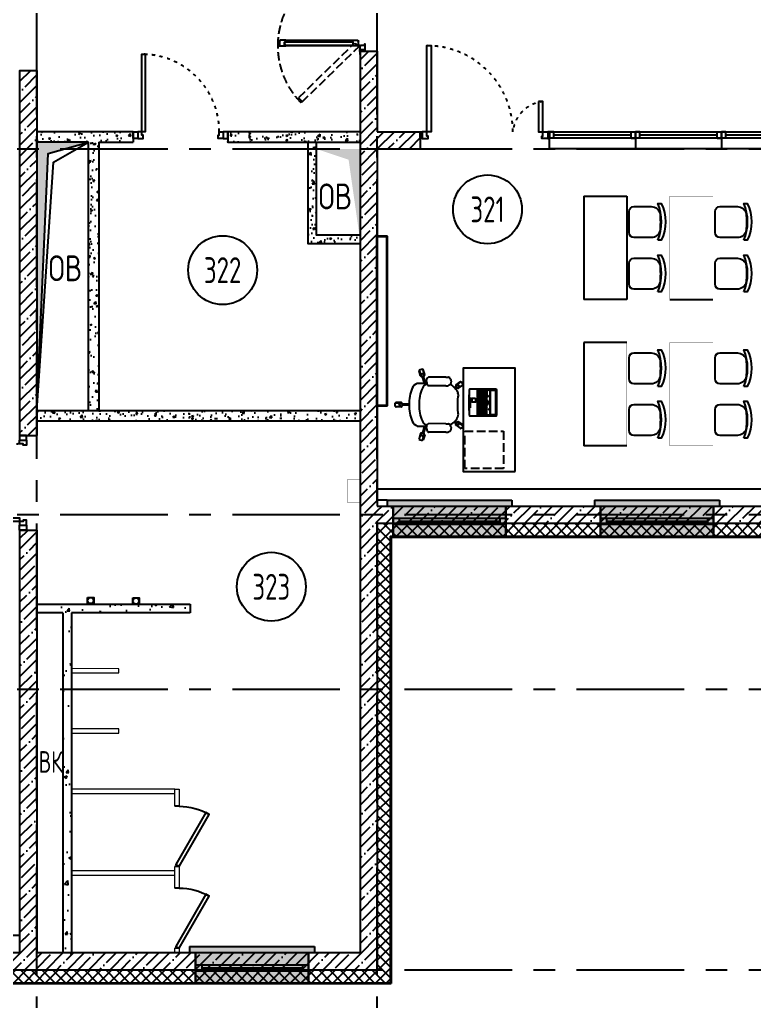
# Model space of a CAD drawing. Header units: millimetres. Extents: x -9318 to 9016603, y 0 to 838141.
# Drawn here: x 80797 to 89333, y 397497 to 408905 of the extents above; entities that cross this region are included whole.
import ezdxf
from ezdxf import colors
from ezdxf.entities.mleader import LeaderData, LeaderLine
from ezdxf.enums import TextEntityAlignment as Align
from ezdxf.math import Vec2, Vec3

# ---------------------------------------------------------------- set-up
doc = ezdxf.new("R2010")
doc.units = ezdxf.units.MM
for name, pattern in [('ACAD_ISO03W100', [30, 12, -18]), ('CENTER', [2, 1.25, -0.25, 0.25, -0.25]), ('ГОСТ 2.303 4', [7, 5, -2, 0])]:
    doc.linetypes.add(name, pattern=pattern)
doc.layers.add('АР_Номер помещения', color=1, linetype='Continuous', lineweight=25)
doc.layers.add('ТХ_мебель передв', color=250, linetype='Continuous', lineweight=13)
doc.layers.add('ТХ_дозаторы', color=7, linetype='Continuous')
doc.layers.add('ТХ_обор_бытовое', color=14, linetype='Continuous')
doc.styles.add('ICOCPEUR', font='isocpeur.ttf')
doc.styles.add('ISOCPEUR', font='isocpeur.ttf', dxfattribs={"width": 0.7})
doc.linetypes.add('Ground1', pattern='A,12,[130,ltypeshp.shx,S=3,R=-150,X=0,Y=-2.598],3,[130,ltypeshp.shx,S=3,R=-150,X=0,Y=-2.598],3,[130,ltypeshp.shx,S=3,R=-150,X=0,Y=-2.598],0', length=18)
doc.linetypes.add('Ground2', pattern='A,12,[130,ltypeshp.shx,S=3,R=-210,X=0,Y=-2.598],3,[130,ltypeshp.shx,S=3,R=-210,X=0,Y=-2.598],3,[130,ltypeshp.shx,S=3,R=-210,X=0,Y=-2.598],0', length=18)
pattern_1 = [(50, (5759.64, 336407.27), (215.17805, -18.82564), [22.5, -247.5]), (355, (5759.64, 336407.27), (-41.6254, 225.65764), [18, -198]), (100.45144, (5777.57, 336405.7), (173.55265, 206.832), [19.12206, -210.34263]), (46.1842, (5759.64, 336467.27), (320.1724, -49.6558), [33.75, -371.25]), (96.63564, (5786.32, 336463.14), (280.3986, 292.2356), [28.6831, -315.5141]), (351.18416, (5759.64, 336467.27), (280.3986, 292.2356), [27, -297]), (21, (5789.64, 336452.27), (179.07212, -120.78567), [22.5, -247.5]), (326, (5789.64, 336452.27), (72.9946, 217.545), [18, -198]), (71.45144, (5804.56, 336442.2), (252.0667, 96.75935), [19.12206, -210.34263]), (37.5, (5759.64, 336407.274), (3.647957, 99.868156), [0, -195.6, 0, -201, 0, -198.75]), (7.5, (5759.64, 336407.27), (78.92086, 118.32351), [0, -114.6, 0, -191.1, 0, -75.75]), (327.5, (5692.74, 336407.274), (160.14673, -6.76646), [0, -75, 0, -234, 0, -310.5]), (317.5, (5662.74, 336407.27), (174.95585, 30.0315), [0, -97.5, 0, -155.4, 0, -220.5])]
pattern_2 = [(45, (-887755.71, 501612.85), (-123.743687, 123.743687), []), (45, (-887631.97, 501612.85), (-123.743687, 123.743687), [218.75, -43.75, 0, -43.75])]

# ---------------------------------------------------------------- blocks, each defined once
blk = doc.blocks.new('*U625')
at = {"color": 8}
for p, q in [((0, 0), (0, -50)), ((700, 0), (700, -50))]:
    blk.add_line(p, q, dxfattribs=at)
blk.add_lwpolyline([(0, 0), (606, 350), (628, 312), (22, -38)], close=True, dxfattribs=at)
blk.add_arc((0, 0), 700, 0, 30, dxfattribs=at)
blk = doc.blocks.new('*U626')
at = {"color": 8}
for p, q in [((0, 0), (0, -50)), ((700, 0), (700, -50))]:
    blk.add_line(p, q, dxfattribs=at)
blk.add_lwpolyline([(0, 0), (606, 350), (628, 312), (22, -38)], close=True, dxfattribs=at)
blk.add_arc((0, 0), 700, 0, 30, dxfattribs=at)
blk = doc.blocks.new('*U612')
at = {"color": 8}
blk.add_lwpolyline([(100, 80), (100, 980), (140, 980), (140, 80)], close=True, dxfattribs=at)
for points in [[(0, 0), (0, 80), (55, 80), (55, 0), (0, 0)], [(55, 80), (55, 0), (115, 0), (115, 40), (100, 40), (100, 80), (55, 80)], [(1045, 80), (1045, 0), (985, 0), (985, 40), (1000, 40), (1000, 80), (1045, 80)], [(1100, 0), (1100, 80), (1045, 80), (1045, 0), (1100, 0)]]:
    blk.add_lwpolyline(points, dxfattribs=at)
at = {"color": 8, "linetype": 'ACAD_ISO03W100', "ltscale": 3}
blk.add_arc((100, 80), 900, 0, 90, dxfattribs=at)
blk = doc.blocks.new('Полуторная_на лестницу')
at = {"color": 8}
for points in [[(75, 80), (75, 1080), (125, 1080), (125, 80)], [(1375, 430), (1375, 80), (1425, 80), (1425, 430)]]:
    blk.add_lwpolyline(points, close=True, dxfattribs=at)
for points in [[(0, 0), (0, 80), (20, 80), (20, 0), (0, 0)], [(20, 80), (20, 0), (90, 0), (90, 30), (75, 30), (75, 80), (20, 80)], [(1480, 80), (1480, 0), (1410, 0), (1410, 30), (1425, 30), (1425, 80), (1480, 80)], [(1500, 0), (1500, 80), (1480, 80), (1480, 0), (1500, 0)]]:
    blk.add_lwpolyline(points, dxfattribs=at)
at = {"color": 8, "linetype": 'ACAD_ISO03W100', "ltscale": 3}
for centre, radius, start, end in [((75, 80), 1000, 0, 90), ((1465, 40), 392, 95.9075, 174.0925)]:
    blk.add_arc(centre, radius, start, end, dxfattribs=at)
blk = doc.blocks.new('*U600')
h = blk.add_hatch(color=8)
h.dxf.hatch_style = 1
h.paths.add_polyline_path([(-1380, -210), (70, -210), (70, -140), (0, -140), (0, 220), (-1310, 220), (-1310, -140), (-1380, -140)])
at = {"color": 8, "lineweight": 30}
for p, q in [((-1310, -140), (-1310, 220)), ((0, -140), (0, 220))]:
    blk.add_line(p, q, dxfattribs=at)
at = {"color": 8}
for p, q in [((0, 220), (-1310, 220)), ((-1310, 70), (0, 70)), ((-1310, 0), (0, 0)), ((-1240, 0), (-1240, 70)), ((-1240, 35), (-70, 35)), ((-70, 0), (-70, 70)), ((-1380, -210), (-1380, -140)), ((-1380, -140), (-1310, -140)), ((-1380, -210), (70, -210)), ((0, -140), (70, -140)), ((70, -210), (70, -140))]:
    blk.add_line(p, q, dxfattribs=at)
blk = doc.blocks.new('*U580')
h = blk.add_hatch(color=8)
h.dxf.hatch_style = 1
h.paths.add_polyline_path([(-1380, -210), (70, -210), (70, -140), (0, -140), (0, 220), (-1310, 220), (-1310, -140), (-1380, -140)])
at = {"color": 8, "lineweight": 30}
for p, q in [((-1310, -140), (-1310, 220)), ((0, -140), (0, 220))]:
    blk.add_line(p, q, dxfattribs=at)
at = {"color": 8}
for p, q in [((0, 220), (-1310, 220)), ((-1310, 70), (0, 70)), ((-1310, 0), (0, 0)), ((-1240, 0), (-1240, 70)), ((-1240, 35), (-70, 35)), ((-70, 0), (-70, 70)), ((-1380, -210), (-1380, -140)), ((-1380, -140), (-1310, -140)), ((-1380, -210), (70, -210)), ((0, -140), (70, -140)), ((70, -210), (70, -140))]:
    blk.add_line(p, q, dxfattribs=at)
blk = doc.blocks.new('*U581')
h = blk.add_hatch(color=8)
h.dxf.hatch_style = 1
h.paths.add_polyline_path([(-1380, -210), (70, -210), (70, -140), (0, -140), (0, 220), (-1310, 220), (-1310, -140), (-1380, -140)])
at = {"color": 8, "lineweight": 30}
for p, q in [((-1310, -140), (-1310, 220)), ((0, -140), (0, 220))]:
    blk.add_line(p, q, dxfattribs=at)
at = {"color": 8}
for p, q in [((0, 220), (-1310, 220)), ((-1310, 70), (0, 70)), ((-1310, 0), (0, 0)), ((-1240, 0), (-1240, 70)), ((-1240, 35), (-70, 35)), ((-70, 0), (-70, 70)), ((-1380, -210), (-1380, -140)), ((-1380, -140), (-1310, -140)), ((-1380, -210), (70, -210)), ((0, -140), (70, -140)), ((70, -210), (70, -140))]:
    blk.add_line(p, q, dxfattribs=at)
blk = doc.blocks.new('_DotSmall')
at = {"color": 8, "linetype": 'ByBlock', "const_width": 0.5}
blk.add_lwpolyline([(-0.0625, 0, 1), (0.0625, 0, 1)], format="xyb", close=True, dxfattribs=at)
blk = doc.blocks.new('*U1073')
at = {"color": 8, "linetype": 'ByBlock'}
for p, q in [((0, 0), (0, -74)), ((50, 0), (0, 0)), ((0, -74), (0, 0)), ((1000, 0), (0, 0)), ((50, -74), (0, -74)), ((0, -74), (1000, -74)), ((50, 0), (50, -74)), ((950, 0), (50, 0)), ((50, -37), (950, -37)), ((50, -74), (950, -74)), ((950, 0), (1000, 0)), ((950, 0), (950, -74)), ((950, -74), (1000, -74)), ((1000, 0), (1000, -74)), ((1000, -74), (1000, 0))]:
    blk.add_line(p, q, dxfattribs=at)
blk = doc.blocks.new('*U1074')
at = {"color": 8, "linetype": 'ByBlock'}
for p, q in [((0, 0), (0, -74)), ((50, 0), (0, 0)), ((0, -74), (0, 0)), ((1000, 0), (0, 0)), ((50, -74), (0, -74)), ((0, -74), (1000, -74)), ((50, 0), (50, -74)), ((950, 0), (50, 0)), ((50, -37), (950, -37)), ((50, -74), (950, -74)), ((950, 0), (1000, 0)), ((950, 0), (950, -74)), ((950, -74), (1000, -74)), ((1000, 0), (1000, -74)), ((1000, -74), (1000, 0))]:
    blk.add_line(p, q, dxfattribs=at)
blk = doc.blocks.new('*U1077')
at = {"color": 8, "linetype": 'ByBlock'}
for p, q in [((0, 0), (0, -74)), ((50, 0), (0, 0)), ((0, -74), (0, 0)), ((1000, 0), (0, 0)), ((50, -74), (0, -74)), ((0, -74), (1000, -74)), ((50, 0), (50, -74)), ((950, 0), (50, 0)), ((50, -37), (950, -37)), ((50, -74), (950, -74)), ((950, 0), (1000, 0)), ((950, 0), (950, -74)), ((950, -74), (1000, -74)), ((1000, 0), (1000, -74)), ((1000, -74), (1000, 0))]:
    blk.add_line(p, q, dxfattribs=at)
blk = doc.blocks.new('*U476')
at = {"layer": 'АР_Номер помещения', "color": 8}
blk.add_circle((-15290, 4555), 400, dxfattribs=at)
at = {"color": 8, "style": 'ISOCPEUR', "width": 0.7, "flags": 1}
blk.add_attdef('КАТЕГОРИЯ', (-499, -2092), '', height=250, dxfattribs=at)
at = {"layer": 'АР_Номер помещения', "color": 8, "style": 'ISOCPEUR', "width": 0.7}
blk.add_attdef('НОМЕР_ПОМЕЩЕНИЯ', text='', height=300, dxfattribs=at).set_placement((-15290, 4555), align=Align.MIDDLE_CENTER)
blk = doc.blocks.new('*U470')
at = {"layer": 'АР_Номер помещения', "color": 8}
blk.add_circle((-15525, 1933), 400, dxfattribs=at)
at = {"color": 8, "style": 'ISOCPEUR', "width": 0.7, "flags": 1}
blk.add_attdef('КАТЕГОРИЯ', (-499, -2092), '', height=250, dxfattribs=at)
at = {"layer": 'АР_Номер помещения', "color": 8, "style": 'ISOCPEUR', "width": 0.7}
blk.add_attdef('НОМЕР_ПОМЕЩЕНИЯ', text='', height=300, dxfattribs=at).set_placement((-15525, 1933), align=Align.MIDDLE_CENTER)
blk = doc.blocks.new('*U471')
at = {"layer": 'АР_Номер помещения', "color": 8}
blk.add_circle((-19321, -1934), 400, dxfattribs=at)
at = {"color": 8, "style": 'ISOCPEUR', "width": 0.7, "flags": 1}
blk.add_attdef('КАТЕГОРИЯ', (-499, -2092), '', height=250, dxfattribs=at)
at = {"layer": 'АР_Номер помещения', "color": 8, "style": 'ISOCPEUR', "width": 0.7}
blk.add_attdef('НОМЕР_ПОМЕЩЕНИЯ', text='', height=300, dxfattribs=at).set_placement((-19321, -1934), align=Align.MIDDLE_CENTER)
blk = doc.blocks.new('*U712')
at = {"color": 8}
for points in [[(-55, -80), (-55, 0), (-115, 0), (-115, -40), (-100, -40), (-100, -80), (-55, -80)], [(0, 0), (0, -80), (-55, -80), (-55, 0), (0, 0)], [(-1100, 0), (-1100, -80), (-1045, -80), (-1045, 0), (-1100, 0)], [(-1045, -80), (-1045, 0), (-985, 0), (-985, -40), (-1000, -40), (-1000, -80), (-1045, -80)]]:
    blk.add_lwpolyline(points, dxfattribs=at)
blk.add_lwpolyline([(-100, -80), (-100, -980), (-140, -980), (-140, -80)], close=True, dxfattribs=at)
at = {"color": 8, "linetype": 'ACAD_ISO03W100', "ltscale": 3}
blk.add_arc((-100, -80), 900, 180, 270, dxfattribs=at)
blk = doc.blocks.new('*U713')
at = {"color": 8}
for p, q in [((-96, -61), (-861, -61)), ((-863, -125), (-94, -125)), ((-94, -1425), (-410, -1425)), ((-412, -1489), (-96, -1489))]:
    blk.add_line(p, q, dxfattribs=at)
at = {"color": 8, "linetype": 'ГОСТ 2.303 4', "ltscale": 20}
for points in [[(-66, -90), (-60, -84), (-53, -91), (-52, -90), (-54, -88), (-17, -50), (-11, -57), (-15, -61), (-10, -67), (-4, -61), (-684, 601), (-689, 596), (-683, 590), (-679, 595), (-672, 588), (-709, 551), (-712, 553), (-713, 552), (-705, 545), (-711, 539)], [(-241, -1899), (-248, -1895), (-253, -1904), (-254, -1903), (-253, -1901), (-298, -1874), (-303, -1882), (-298, -1885), (-301, -1892), (-308, -1888), (-71, -1478), (-65, -1482), (-59, -1473), (-58, -1474), (-60, -1476), (-14, -1503), (-9, -1495), (-15, -1492), (-11, -1485), (-4, -1489)]]:
    blk.add_lwpolyline(points, close=True, dxfattribs=at)
at = {"color": 8}
for points in [[(60, -12), (60, -80), (52, -80), (52, -63), (6, -63), (6, -66), (4, -66), (4, -56), (-4, -56), (-4, 12), (0, 12), (0, 4), (-2, 4), (-2, -17), (56, -17), (56, -12)], [(-953, -69), (-953, -61), (-861, -61), (-861, -68), (-877, -68), (-877, -104), (-863, -104), (-863, -125), (-929, -125), (-929, -117), (-939, -117), (-939, -115), (-936, -115), (-936, -63), (-945, -63), (-945, -69)], [(-80, -104), (-877, -104), (-877, -68), (-80, -68)], [(-4, -69), (-4, -61), (-96, -61), (-96, -68), (-80, -68), (-80, -104), (-94, -104), (-94, -125), (-28, -125), (-28, -117), (-18, -117), (-18, -115), (-21, -115), (-21, -63), (-12, -63), (-12, -69)], [(-502, -1433), (-502, -1425), (-410, -1425), (-410, -1446), (-426, -1446), (-426, -1482), (-412, -1482), (-412, -1489), (-478, -1489), (-478, -1481), (-488, -1481), (-488, -1479), (-485, -1479), (-485, -1427), (-494, -1427), (-494, -1433)], [(-426, -1446), (-80, -1446), (-80, -1482), (-426, -1482)], [(-4, -1481), (-4, -1489), (-96, -1489), (-96, -1482), (-80, -1482), (-80, -1446), (-94, -1446), (-94, -1425), (-28, -1425), (-28, -1433), (-18, -1433), (-18, -1435), (-21, -1435), (-21, -1487), (-12, -1487), (-12, -1481)], [(60, -1538), (60, -1470), (52, -1470), (52, -1487), (6, -1487), (6, -1484), (4, -1484), (4, -1494), (-4, -1494), (-4, -1562), (0, -1562), (0, -1554), (-2, -1554), (-2, -1533), (56, -1533), (56, -1538)]]:
    blk.add_lwpolyline(points, close=True, dxfattribs=at)
at = {"color": 8, "linetype": 'Ground2'}
blk.add_lwpolyline([(0, 39), (0, 0), (60, 0)], dxfattribs=at)
at = {"color": 8, "linetype": 'Ground1'}
blk.add_lwpolyline([(60, -1550), (0, -1550), (0, -1589)], dxfattribs=at)
at = {"color": 8, "linetype": 'ГОСТ 2.303 4', "ltscale": 20}
for centre, radius, start, end in [((-4, -61), 949, 135.7298, 180.1036), ((-4, -61), 949, 180, 270), ((-4, -1489), 502, 90, 172.6747), ((-4, -1489), 501, 172.6747, 232.6607)]:
    blk.add_arc(centre, radius, start, end, dxfattribs=at)
blk = doc.blocks.new('СК33 790х830')
at = {"color": 8}
for p, q in [((-25, 659), (-25, 719)), ((-20, 729), (20, 729)), ((-20, 729), (-20, 649)), ((20, 729), (20, 649)), ((25, 659), (25, 719)), ((-20, 649), (-16, 649)), ((-7, 568), (-7, 642)), ((-2, 649), (2, 649)), ((7, 568), (6, 642)), ((15, 649), (20, 649)), ((-249, 472), (-250, 402)), ((248, 472), (249, 380)), ((-403, 450), (-416, 412)), ((-416, 412), (-339, 388)), ((-350, 386), (-408, 405)), ((-403, 450), (-327, 426)), ((-335, 434), (-392, 452)), ((-338, 392), (-339, 388)), ((-333, 409), (-334, 405)), ((-250, 372), (-329, 399)), ((-327, 426), (-328, 422)), ((-250, 387), (-325, 410)), ((-319, 344), (-320, 340)), ((-316, 349), (-319, 344)), ((-312, 353), (-316, 349)), ((-306, 357), (-312, 353)), ((-298, 360), (-306, 357)), ((-290, 362), (-298, 360)), ((-290, 362), (-289, 362)), ((-280, 363), (-289, 362)), ((-280, 363), (-279, 363)), ((-270, 364), (-279, 363)), ((-270, 364), (-261, 363)), ((-261, 363), (-261, 363)), ((-261, 363), (-252, 362)), ((-252, 362), (-251, 362)), ((-251, 362), (-243, 360)), ((-250, 402), (-250, 398)), ((-250, 398), (-250, 380)), ((-250, 380), (-250, 370)), ((-250, 370), (-250, 362)), ((-243, 360), (-235, 357)), ((-235, 357), (-229, 353)), ((-229, 353), (-224, 349)), ((-224, 349), (-222, 344)), ((-222, 344), (-220, 340)), ((221, 344), (220, 340)), ((224, 349), (221, 344)), ((228, 353), (224, 349)), ((234, 357), (228, 353)), ((242, 360), (234, 357)), ((250, 362), (242, 360)), ((249, 387), (324, 410)), ((249, 372), (328, 399)), ((249, 380), (249, 370)), ((249, 370), (249, 362)), ((250, 362), (251, 362)), ((260, 363), (251, 362)), ((260, 363), (261, 363)), ((270, 364), (261, 363)), ((270, 364), (279, 363)), ((279, 363), (279, 363)), ((279, 363), (288, 362)), ((288, 362), (289, 362)), ((289, 362), (297, 360)), ((297, 360), (305, 357)), ((305, 357), (311, 353)), ((311, 353), (316, 349)), ((316, 349), (318, 344)), ((318, 344), (319, 340)), ((403, 450), (326, 426)), ((326, 426), (328, 422)), ((332, 409), (333, 405)), ((334, 434), (392, 452)), ((337, 392), (338, 388)), ((415, 412), (338, 388)), ((350, 386), (407, 405)), ((403, 450), (415, 412)), ((-320, 140), (-320, 340)), ((-221, 140), (-220, 340)), ((220, 140), (220, 340)), ((320, 140), (320, 340)), ((-320, 140), (-320, 131)), ((-320, 131), (-320, 123)), ((-320, 123), (-320, 115)), ((-319, 109), (-320, 115)), ((-222, 109), (-221, 115)), ((-221, 140), (-221, 131)), ((-221, 131), (-221, 123)), ((-221, 123), (-221, 115)), ((-221, 115), (-221, 115)), ((220, 140), (220, 131)), ((220, 131), (220, 123)), ((220, 123), (220, 115)), ((220, 115), (220, 113)), ((318, 109), (319, 115)), ((319, 140), (319, 131)), ((319, 131), (319, 123)), ((319, 123), (319, 115)), ((319, 115), (319, 115)), ((-318, 106), (-319, 109)), ((-315, 100), (-318, 106)), ((-311, 95), (-315, 100)), ((-305, 90), (-311, 95)), ((-303, 89), (-305, 90)), ((-296, 85), (-303, 89)), ((-293, 84), (-296, 85)), ((-290, 83), (-293, 84)), ((-284, 81), (-290, 83)), ((-281, 81), (-284, 81)), ((-278, 81), (-281, 81)), ((-274, 80), (-278, 81)), ((-277, -38), (-230, 27)), ((-240, 22), (-275, -27)), ((-270, 80), (-274, 80)), ((-267, 80), (-270, 80)), ((-263, 81), (-267, 80)), ((-260, 81), (-263, 81)), ((-257, 81), (-260, 81)), ((-257, 81), (-251, 83)), ((-248, 84), (-251, 83)), ((-245, 85), (-248, 84)), ((-245, 85), (-238, 89)), ((-245, -61), (-198, 4)), ((-236, 90), (-238, 89)), ((-237, 89), (-225, 73)), ((-236, 90), (-230, 95)), ((-230, 95), (-226, 100)), ((-230, 27), (-227, 25)), ((-226, 100), (-223, 106)), ((-225, 73), (-202, 42)), ((-222, 109), (-223, 106)), ((-216, 17), (-212, 14)), ((-202, 42), (-215, 25)), ((-192, 34), (-205, 17)), ((-202, 42), (-201, 40)), ((-201, 40), (-181, 26)), ((-201, 6), (-198, 4)), ((-181, 26), (-161, 10)), ((-161, 10), (-158, 8)), ((-158, 8), (-155, 7)), ((-155, 7), (-140, -1)), ((-56, 0), (56, 0)), ((55, 0), (99, -4)), ((155, 7), (139, -1)), ((155, 7), (158, 8)), ((158, 8), (160, 10)), ((174, 21), (160, 10)), ((180, 26), (174, 21)), ((200, 40), (180, 26)), ((187, 30), (196, 17)), ((192, 6), (189, 4)), ((236, -61), (189, 4)), ((197, 38), (206, 25)), ((200, 40), (201, 42)), ((217, 63), (201, 42)), ((207, 17), (204, 14)), ((225, 73), (217, 63)), ((221, 27), (218, 25)), ((221, 109), (220, 113)), ((222, 106), (221, 109)), ((268, -38), (221, 27)), ((225, 100), (222, 106)), ((229, 95), (225, 100)), ((237, 89), (225, 73)), ((235, 90), (229, 95)), ((231, 22), (267, -27)), ((237, 89), (235, 90)), ((244, 85), (237, 89)), ((247, 84), (244, 85)), ((250, 83), (247, 84)), ((256, 81), (250, 83)), ((259, 81), (256, 81)), ((262, 81), (259, 81)), ((266, 80), (262, 81)), ((270, 80), (266, 80)), ((273, 80), (270, 80)), ((277, 81), (273, 80)), ((280, 81), (277, 81)), ((283, 81), (280, 81)), ((283, 81), (289, 83)), ((292, 84), (289, 83)), ((295, 85), (292, 84)), ((295, 85), (302, 89)), ((304, 90), (302, 89)), ((304, 90), (310, 95)), ((310, 95), (314, 100)), ((314, 100), (317, 106)), ((318, 109), (317, 106)), ((-277, -38), (-245, -61)), ((-200, -7), (-235, -56)), ((-140, -1), (-125, -4)), ((-125, -4), (-110, -5)), ((-110, -5), (-99, -4)), ((-99, -4), (-55, 0)), ((111, -5), (99, -4)), ((111, -5), (125, -4)), ((125, -4), (139, -1)), ((191, -7), (226, -56)), ((268, -38), (236, -61))]:
    blk.add_line(p, q, dxfattribs=at)
for centre in [(0, 661), (-345, 411), (344, 411), (-221, 6), (212, 6)]:
    blk.add_circle(centre, 20, dxfattribs=at)
for centre, radius, start, end in [((-20, 719), 5, 90, 180), ((20, 719), 5, 0, 90), ((-20, 659), 5, 180, 270), ((0, 661), 17, 279.4623, 260.5377), ((20, 659), 5, 270, 0), ((-152, 436), 103, 113.6677, 159.763), ((-15, 128), 440, 88.0553, 113.9054), ((14, 128), 440, 66.0946, 91.9447), ((151, 436), 103, 20.237, 66.3323), ((-406, 409), 5, 162.3275, 252.3275), ((-394, 447), 5, 72.3275, 162.3275), ((-345, 411), 17, 351.7899, 332.8652), ((-349, 391), 5, 252.3275, 342.3275), ((-337, 429), 5, 342.3275, 72.3275), ((-152, 318), 103, 113.6677, 155.3986), ((-15, 10), 440, 88.0553, 113.9054), ((14, 10), 440, 66.0946, 91.9447), ((151, 318), 103, 24.6014, 66.3323), ((344, 411), 17, 207.1348, 188.2101), ((336, 429), 5, 107.6725, 197.6725), ((348, 391), 5, 197.6725, 287.6725), ((393, 447), 5, 17.6725, 107.6725), ((405, 409), 5, 287.6725, 17.6725), ((-236, 19), 5, 54, 144), ((-221, 6), 17, 63.4623, 44.5377), ((212, 6), 17, 135.4623, 116.5377), ((227, 19), 5, 36, 126), ((-271, -30), 5, 144, 234), ((-239, -53), 5, 234, 324), ((-204, -4), 5, 324, 54), ((195, -4), 5, 126, 216), ((230, -53), 5, 216, 306), ((263, -30), 5, 306, 36)]:
    blk.add_arc(centre, radius, start, end, dxfattribs=at)
blk = doc.blocks.new('laptop')
at = {"color": 8}
for p, q in [((-150, 325), (-155, 323)), ((-150, 325), (-155, 323)), ((-155, 323), (-155, 10)), ((-155, 323), (-155, 10)), ((-150, 313), (-155, 311)), ((155, 248), (-155, 248)), ((0, 326), (-150, 325)), ((0, 326), (-150, 325)), ((0, 314), (-150, 313)), ((-147, 210), (-147, 234)), ((-143, 309), (-140, 310)), ((-143, 254), (-143, 309)), ((-140, 253), (-143, 254)), ((-140, 310), (140, 310)), ((140, 253), (-140, 253)), ((-137, 244), (-96, 244)), ((-68, 219), (-92, 243)), ((-19, 242), (-21, 242)), ((-21, 242), (-21, 237)), ((-21, 237), (-19, 237)), ((-19, 237), (-19, 242)), ((-6, 242), (-8, 242)), ((-8, 242), (-8, 237)), ((-8, 237), (-6, 237)), ((-6, 237), (-6, 242)), ((150, 325), (0, 326)), ((150, 325), (0, 326)), ((150, 313), (0, 314)), ((8, 242), (6, 242)), ((6, 242), (6, 237)), ((6, 237), (8, 237)), ((8, 237), (8, 242)), ((21, 242), (19, 242)), ((19, 242), (19, 237)), ((19, 237), (21, 237)), ((21, 237), (21, 242)), ((68, 219), (92, 243)), ((96, 244), (137, 244)), ((140, 310), (143, 309)), ((143, 254), (140, 253)), ((143, 309), (143, 254)), ((147, 234), (147, 210)), ((155, 323), (150, 325)), ((155, 323), (150, 325)), ((155, 311), (150, 313)), ((155, 10), (155, 323)), ((155, 10), (155, 323)), ((-147, 210), (-147, 100)), ((147, 210), (-147, 210)), ((-147, 210), (-72, 210)), ((-130, 194), (-147, 194)), ((147, 192), (-147, 192)), ((147, 173), (-147, 173)), ((147, 155), (-147, 155)), ((147, 137), (-147, 137)), ((147, 118), (-147, 118)), ((-138, 192), (-138, 173)), ((-130, 210), (-130, 194)), ((-129, 173), (-129, 155)), ((-128, 210), (-128, 194)), ((76, 194), (-128, 194)), ((-123, 155), (-123, 137)), ((-123, 118), (-123, 100)), ((-119, 192), (-119, 173)), ((-114, 137), (-114, 118)), ((-111, 210), (-111, 194)), ((-110, 173), (-110, 155)), ((-103, 155), (-103, 137)), ((-99, 192), (-99, 173)), ((-98, 118), (-98, 100)), ((-94, 210), (-94, 194)), ((-94, 137), (-94, 118)), ((-90, 173), (-90, 155)), ((-84, 155), (-84, 137)), ((-80, 192), (-80, 173)), ((-77, 210), (-77, 194)), ((-75, 137), (-75, 118)), ((-74, 118), (-74, 100)), ((-71, 173), (-71, 155)), ((-64, 155), (-64, 137)), ((-60, 210), (-60, 194)), ((-60, 192), (-60, 173)), ((-55, 137), (-55, 118)), ((-55, 118), (-55, 100)), ((-51, 173), (-51, 155)), ((-45, 155), (-45, 137)), ((-43, 210), (-43, 194)), ((-41, 192), (-41, 173)), ((-36, 137), (-36, 118)), ((-32, 173), (-32, 155)), ((-26, 210), (-26, 194)), ((-25, 155), (-25, 137)), ((-21, 226), (-21, 220)), ((21, 226), (-21, 226)), ((-21, 220), (21, 220)), ((-21, 192), (-21, 173)), ((-16, 137), (-16, 118)), ((-12, 173), (-12, 155)), ((-9, 210), (-9, 194)), ((-6, 155), (-6, 137)), ((-2, 192), (-2, 173)), ((3, 137), (3, 118)), ((7, 173), (7, 155)), ((8, 210), (8, 194)), ((9, 118), (9, 100)), ((14, 155), (14, 137)), ((18, 192), (18, 173)), ((21, 220), (21, 226)), ((23, 137), (23, 118)), ((25, 210), (25, 194)), ((27, 173), (27, 155)), ((29, 118), (29, 100)), ((33, 155), (33, 137)), ((37, 192), (37, 173)), ((42, 210), (42, 194)), ((42, 137), (42, 118)), ((46, 173), (46, 155)), ((48, 118), (48, 100)), ((53, 155), (53, 137)), ((57, 192), (57, 173)), ((59, 210), (59, 194)), ((62, 137), (62, 118)), ((66, 173), (66, 155)), ((68, 118), (68, 100)), ((69, 210), (69, 211)), ((69, 210), (69, 211)), ((147, 210), (69, 210)), ((72, 155), (72, 137)), ((76, 210), (76, 194)), ((76, 192), (76, 173)), ((79, 210), (79, 194)), ((147, 194), (79, 194)), ((81, 137), (81, 118)), ((85, 173), (85, 155)), ((87, 118), (87, 100)), ((90, 118), (90, 100)), ((92, 155), (92, 137)), ((96, 210), (96, 194)), ((96, 192), (96, 173)), ((105, 173), (105, 155)), ((109, 137), (109, 100)), ((113, 210), (113, 194)), ((129, 192), (129, 100)), ((130, 210), (130, 194)), ((147, 210), (147, 100)), ((-155, 10), (-155, 8)), ((-155, 8), (-152, 5)), ((-152, 5), (-150, 5)), ((-150, 5), (0, 0)), ((147, 100), (-147, 100)), ((-59, 14), (-59, 1)), ((59, 14), (-59, 14)), ((-59, 1), (-59, 14)), ((-59, 14), (59, 14)), ((0, 0), (150, 5)), ((59, 1), (59, 14)), ((59, 14), (59, 1)), ((150, 5), (153, 6)), ((153, 6), (155, 8)), ((155, 8), (155, 10))]:
    blk.add_line(p, q, dxfattribs=at)
blk.add_lwpolyline([(-52, 79), (-4, 79), (-4, 39), (-52, 39)], close=True, dxfattribs=at)
for centre, radius, start, end in [((-137, 234), 10, 90, 180), ((-96, 239), 5, 45, 90), ((96, 239), 5, 90, 135), ((137, 234), 10, 0, 90), ((-72, 215), 5, 270, 45), ((72, 215), 5, 135, 236.1175), ((-150, 10), 5, 180, 266.4167), ((0, 2405), 2405, 266.4167, 273.5833), ((150, 10), 5, 273.5833, 0)]:
    blk.add_arc(centre, radius, start, end, dxfattribs=at)
blk = doc.blocks.new('стол учителя комп класс')
at = {"color": 8, "ltscale": 250.120383}
blk.add_lwpolyline([(0, 0), (1202, 0), (1202, 604), (0, 604)], close=True, dxfattribs=at)
at = {"color": 8, "linetype": 'ГОСТ 2.303 4', "ltscale": 20}
blk.add_lwpolyline([(37, 588), (471, 588), (471, 138), (37, 138)], close=True, dxfattribs=at)
at = {"color": 8}
blk.add_blockref('СК33 790х830', (778, 667), dxfattribs=at)
at = {"color": 8, "rotation": 180}
blk.add_blockref('laptop', (802, 540), dxfattribs=at)
blk = doc.blocks.new('У018')
at = {"layer": 'ТХ_мебель передв', "color": 8, "ltscale": 100, "const_width": 2}
blk.add_lwpolyline([(94750, 82280), (95250, 82280), (95250, 81080), (94750, 81080)], close=True, dxfattribs=at)
blk = doc.blocks.new('Стул парты')
at = {"color": 8}
for points in [[(-95, -360, -0.36493), (-180, -259), (-180, -58, -0.414078), (-122, 0), (122, 0, -0.414078), (180, -58), (180, -259, -0.36493), (95, -360, -0.041656)], [(-212, -334, 0.203875), (217, -334), (217, -374, -0.227009), (-212, -374)]]:
    blk.add_lwpolyline(points, format="xyb", close=True, dxfattribs=at)
blk = doc.blocks.new('У240')
at = {"layer": 'ТХ_обор_бытовое', "color": 8, "lineweight": 0, "ltscale": 100, "transparency": 33554687, "const_width": 2}
blk.add_lwpolyline([(259065, 2932), (259065, 3192), (259215, 3192), (259215, 2932)], close=True, dxfattribs=at)
blk = doc.blocks.new('A$C500e89c7')
at = {"color": 8, "ltscale": 100}
blk.add_circle((-37, 37), 35.3, dxfattribs=at)
at = {"layer": 'ТХ_дозаторы', "color": 8, "ltscale": 100}
blk.add_lwpolyline([(-73, 75), (0, 75), (0, 0), (-73, 0)], close=True, dxfattribs=at)

msp = doc.modelspace()

# ---------------------------------------------------------------- hatches: boundary and pattern name
at = {"ltscale": 100}
h = msp.add_hatch(dxfattribs=at)
h.set_pattern_fill('ANSI37', color=256, scale=700)
h.set_pattern_definition([(45, (-881264.54, 440766.49), (-61.871843, 61.871843), []), (135, (-881264.54, 440766.49), (-61.871843, -61.871843), [])])
h.paths.add_polyline_path([(63732.07, 401222.96), (70082.1, 401222.96), (70082.1, 418452.96), (63081.91, 418452.96), (63081.91, 420172.96), (62931.91, 420172.96), (62931.91, 418302.96), (69932.1, 418302.96), (69932.1, 401372.96), (63582.07, 401372.96), (63582.1, 391362.96), (76982.1, 391362.96), (76982.1, 397712.96), (85102.1, 397712.96), (85102.1, 402902.96), (93369.48, 402902.96), (93369.48, 402652.96), (93519.48, 402652.96), (93519.48, 403052.96), (84952.1, 403052.96), (84952.1, 397862.96), (76832.1, 397862.96), (76832.1, 391512.96), (63732.1, 391512.96)])
h = msp.add_hatch(dxfattribs=at)
h.set_pattern_fill('ANSI35', color=256, scale=700)
h.set_pattern_definition(pattern_2)
h.paths.add_polyline_path([(84952.1, 403052.96), (84952.1, 403252.96), (84952.1, 407402.96), (85452.1, 407402.96), (85452.1, 407602.96), (84952.1, 407602.96), (84952.1, 408540.44), (84752.1, 408540.44), (84752.1, 398062.96), (84752.1, 397862.96), (84952.1, 397862.96)])
h = msp.add_hatch(dxfattribs=at)
h.set_pattern_fill('ANSI35', color=256, scale=700)
h.set_pattern_definition([(45, (-893405.71, 502633.98), (-123.743687, 123.743687), []), (45, (-893281.97, 502633.98), (-123.743687, 123.743687), [218.75, -43.75, 0, -43.75])])
h.paths.add_polyline_path([(80997.1, 408315.44), (80797.1, 408315.44), (80797.1, 404074.08), (80997.1, 404074.08)])
h = msp.add_hatch(dxfattribs=at)
h.set_pattern_fill('AR-CONC', color=256, scale=30)
h.set_pattern_definition(pattern_1)
h.paths.add_polyline_path([(82091.95, 407482.98), (82091.95, 407602.98), (80997.1, 407602.97), (80997.1, 407482.97)])
h = msp.add_hatch(dxfattribs=at)
h.set_pattern_fill('AR-CONC', color=256, scale=30)
h.set_pattern_definition(pattern_1)
h.paths.add_polyline_path([(84752.1, 407602.96), (83191.95, 407602.98), (83191.95, 407482.98), (84752.1, 407482.96)])
h = msp.add_hatch(color=256, dxfattribs=at)
h.paths.add_polyline_path([(81127.28, 407349.2), (81316.04, 407402.96), (80997.1, 407402.96), (80997.1, 404364.08)])
h.paths.add_polyline_path([(81596.96, 407482.97), (80997.1, 407482.97), (80997.1, 407402.96), (81316.04, 407402.96)])
h = msp.add_hatch(dxfattribs=at)
h.set_pattern_fill('AR-CONC', color=256, scale=30)
h.set_pattern_definition(pattern_1)
h.paths.add_polyline_path([(81716.96, 406758.17), (81716.96, 407483.31), (81596.96, 407483.31), (81596.99, 404364.43), (81716.96, 404364.43), (81716.99, 406249.94)])
h = msp.add_hatch(dxfattribs=at)
h.set_pattern_fill('AR-CONC', color=256, scale=30)
h.set_pattern_definition([(50, (140697.8, 332038.5), (215.17805, -18.82564), [22.5, -247.5]), (355, (140697.8, 332038.5), (-41.6254, 225.65764), [18, -198]), (100.45144, (140715.72, 332036.93), (173.55265, 206.832), [19.12206, -210.34263]), (46.1842, (140697.8, 332098.5), (320.1724, -49.6558), [33.75, -371.25]), (96.63564, (140724.47, 332094.36), (280.3986, 292.2356), [28.6831, -315.5141]), (351.18416, (140697.8, 332098.5), (280.3986, 292.2356), [27, -297]), (21, (140727.8, 332083.5), (179.0721, -120.78567), [22.5, -247.5]), (326, (140727.8, 332083.5), (72.9946, 217.545), [18, -198]), (71.45144, (140742.72, 332073.43), (252.0667, 96.75935), [19.12206, -210.34263]), (37.5, (140697.79, 332038.5), (3.647957, 99.868156), [0, -195.6, 0, -201, 0, -198.75]), (7.5, (140697.79, 332038.5), (78.92086, 118.32351), [0, -114.6, 0, -191.1, 0, -75.75]), (327.5, (140630.89, 332038.5), (160.14673, -6.76646), [0, -75, 0, -234, 0, -310.5]), (317.5, (140600.9, 332038.5), (174.95585, 30.0315), [0, -97.5, 0, -155.4, 0, -220.5])])
h.paths.add_polyline_path([(84752.22, 406402.97), (84243.9, 406402.97), (84243.9, 407482.95), (84143.93, 407483), (84143.92, 406403.02), (84144.04, 406403.02), (84143.94, 406303), (84752.09, 406302.95)])
msp.add_hatch(color=256).paths.add_polyline_path([(84743.9, 406402.97), (84743.9, 407402.97), (84243.9, 407402.97), (84618.9, 407277.97)])
h = msp.add_hatch(dxfattribs=at)
h.set_pattern_fill('AR-CONC', color=256, scale=30)
h.set_pattern_definition(pattern_1)
h.paths.add_polyline_path([(84752.1, 404364.09), (80997.1, 404364.08), (80997.1, 404244.08), (84752.1, 404244.09)])
h = msp.add_hatch(dxfattribs=at)
h.set_pattern_fill('ANSI35', color=256, scale=700)
h.set_pattern_definition(pattern_2)
h.paths.add_polyline_path([(96165.11, 403252.96), (84952.1, 403252.97), (84952.1, 403052.94), (93519.48, 403052.95), (93519.48, 402652.96), (93921.66, 402652.96), (93921.66, 403052.95), (96165.11, 403052.96)])
h = msp.add_hatch(dxfattribs=at)
h.set_pattern_fill('ANSI35', color=256, scale=700)
h.set_pattern_definition(pattern_2)
h.paths.add_polyline_path([(84752.1, 398062.96), (80997.1, 398062.96), (80997.1, 402974.08), (80797.1, 402974.08), (80797.1, 398062.96), (76857.1, 398062.96), (76857.1, 397862.96), (84752.1, 397862.96)])
h = msp.add_hatch(dxfattribs=at)
h.set_pattern_fill('AR-CONC', color=256, scale=2)
h.set_pattern_definition([(50, (-399146.16, 231663.65), (364.36934, -31.87817), [38.1, -419.1]), (355, (-399146.16, 231663.65), (-70.48684, 382.1137), [30.48, -335.28117]), (100.451445, (-399115.8, 231661), (293.8825, 350.2355), [32.38002, -356.1805]), (46.1842, (-399146.16, 231765.25), (542.1581, -84.08466), [57.15, -628.65]), (96.63556, (-399101, 231758.24), (474.80827, 494.85225), [48.57005, -534.2712]), (351.18415, (-399146.16, 231765.25), (474.80827, 494.85225), [45.71993, -502.91946]), (21, (-399095.36, 231739.85), (303.22878, -204.5304), [38.1, -419.1]), (326, (-399095.36, 231739.85), (123.60406, 368.37593), [30.48, -335.28]), (71.451445, (-399070.1, 231722.8), (426.83284, 163.84554), [32.38002, -356.17988]), (37.5, (-399146.16, 231663.65), (6.177207, 169.110078), [0, -331.216, 0, -340.36, 0, -336.55]), (7.5, (-399146.16, 231663.65), (133.639325, 200.36115), [0, -194.056, 0, -323.596, 0, -128.27]), (327.5, (-399259.44, 231663.65), (271.18119, -11.457488), [0, -127, 0, -396.24, 0, -525.78]), (317.5, (-399310.24, 231663.65), (296.25836, 50.85298), [0, -165.1, 0, -263.144, 0, -373.38])])
h.paths.add_polyline_path([(82849.92, 402112.99), (81056.61, 402112.99), (81056.6, 402012.99), (81297.8, 402013), (81297.76, 398044.8), (81397.76, 398044.8), (81397.8, 402013), (82849.92, 402012.99)])

# ---------------------------------------------------------------- linework, layer by layer
at = {"linetype": 'CENTER', "ltscale": 1000}
for p, q in [((80997.1, 389801.69), (80997.1, 424109.16)), ((84952.1, 389801.69), (84952.1, 424109.16)), ((51268.34, 407402.96), (134865.51, 407402.96)), ((51268.34, 403152.96), (134865.51, 403152.96)), ((51268.34, 401122.96), (134865.51, 401122.96)), ((51268.34, 397862.96), (134865.51, 397862.96))]:
    msp.add_line(p, q, dxfattribs=at)
at = {"ltscale": 100}
for p, q in [((84752.1, 408540.44), (84752.1, 398062.96)), ((84752.1, 408540.44), (84952.1, 408540.44)), ((84952.1, 408540.44), (84952.1, 407602.96)), ((80797.1, 408315.44), (80797.1, 404074.08)), ((80797.1, 408315.44), (80997.1, 408315.44)), ((80997.1, 408315.44), (80997.1, 404074.08)), ((84952.1, 407602.96), (85452.1, 407602.96)), ((85452.1, 407602.96), (85452.1, 407402.96)), ((84952.1, 407402.96), (84952.1, 403252.96)), ((84952.1, 407402.96), (85452.1, 407402.96)), ((80797.1, 404074.08), (80997.1, 404074.08)), ((84952.1, 403452.97), (93092.1, 403452.96)), ((85067.1, 403322.91), (84952.1, 403322.91)), ((84952.1, 403252.96), (96165.11, 403252.96)), ((80797.1, 402974.08), (80797.1, 398062.96)), ((80797.1, 402974.08), (80997.1, 402974.08)), ((80997.1, 402974.08), (80997.1, 398062.96)), ((84952.1, 403052.96), (84952.1, 397862.96)), ((84952.1, 403052.96), (93519.48, 403052.96)), ((85102.1, 402902.96), (85102.1, 397712.96)), ((85102.1, 402902.96), (93369.48, 402902.96)), ((85112.1, 402892.96), (85112.1, 397702.96)), ((85112.1, 402892.96), (93359.48, 402892.96)), ((80797.1, 398262.96), (76857.1, 398262.96)), ((76857.1, 398062.96), (80797.1, 398062.96)), ((80997.1, 398062.96), (84752.1, 398062.96)), ((76832.1, 397862.96), (84952.1, 397862.96)), ((76982.1, 397712.96), (85102.1, 397712.96)), ((76992.1, 397702.96), (85112.1, 397702.96))]:
    msp.add_line(p, q, dxfattribs=at)
for p, q in [((87351.94, 406852.92), (87851.94, 406852.92)), ((87351.94, 406852.92), (87351.94, 405652.92)), ((87851.94, 406852.92), (87851.94, 405652.92)), ((87851.94, 405652.92), (87351.94, 405652.92)), ((88351.94, 405652.92), (88851.94, 405652.92)), ((87851.94, 405152.92), (87351.94, 405152.92)), ((87351.94, 405152.92), (87351.94, 403952.92)), ((87851.94, 403952.92), (87351.94, 403952.92))]:
    msp.add_line(p, q)
for points in [[(82116.94, 407602.98), (80997.1, 407602.97)], [(82116.94, 407602.97), (82116.95, 407482.97)], [(84752.1, 407602.97), (83216.94, 407602.98)], [(83216.94, 407602.97), (83216.95, 407482.97)], [(89952.1, 407402.96), (86952.1, 407402.96), (86952.1, 407528.96)], [(87952.1, 407528.96), (87952.1, 407402.96)], [(88952.1, 407528.96), (88952.1, 407402.96)], [(81596.96, 407483.31), (80997.1, 407482.97)], [(80997.1, 404364.43), (81189.31, 407248.14), (81596.96, 407483.31)], [(80997.1, 404364.08), (81127.28, 407349.2), (81596.96, 407482.97)], [(81597.1, 404364.43), (81596.96, 407483.31)], [(81716.96, 407483.31), (81716.99, 404364.43)], [(81716.96, 407483.31), (82116.95, 407483.31)], [(83216.95, 407482.98), (84752.1, 407482.97)], [(84143.9, 407482.97), (84143.93, 406302.97), (84752.1, 406302.97)], [(84243.9, 407482.97), (84243.93, 406402.97), (84752.1, 406402.97)], [(80997.1, 404364.09), (84752.1, 404364.09)], [(80997.1, 404244.08), (84752.1, 404244.09)], [(80997.09, 402112.99), (82779.92, 402112.99)], [(82779.93, 402112.99), (82779.93, 402012.99)], [(81297.8, 402012.99), (80997.09, 402012.99)], [(81297.81, 402012.99), (81297.76, 398062.96)], [(81397.81, 402012.99), (81397.76, 398062.96)], [(82779.92, 402012.99), (81397.8, 402012.99)]]:
    msp.add_lwpolyline(points, dxfattribs=at)
at = {"lineweight": 35}
msp.add_lwpolyline([(84952.11, 406390.3), (85063.36, 406390.3), (85063.36, 404415.55), (84952.11, 404415.55)], close=True, dxfattribs=at)
at = {"lineweight": 0}
for points in [[(81397.7, 401363.03), (81397.69, 401313.03), (81948.01, 401312.93), (81948.02, 401362.93)], [(81397.8, 400662.98), (81397.79, 400612.98), (81948.11, 400612.88), (81948.12, 400662.88)], [(81397.9, 399962.92), (81397.91, 399912.92), (82599.87, 399913.01), (82599.86, 399963.01)], [(82649.93, 399763.3), (82599.93, 399763.3), (82599.93, 399963.02), (82649.93, 399963.02)], [(81397.96, 399012.92), (81397.97, 398962.92), (82599.93, 398963.01), (82599.92, 399013.01)], [(82649.85, 398812.96), (82599.85, 398812.96), (82599.93, 399063.3), (82649.93, 399063.3)], [(82649.91, 398062.96), (82599.91, 398062.96), (82599.85, 398112.96), (82649.85, 398112.96)]]:
    msp.add_lwpolyline(points, close=True, dxfattribs=at)

# ---------------------------------------------------------------- block references
at = {"xscale": -1, "rotation": 180}
for name, p in [('*U713', (84752.1, 408540.44)), ('*U580', (86447.1, 403112.96)), ('*U581', (88857.1, 403112.96)), ('*U600', (84152.1, 397922.96))]:
    msp.add_blockref(name, p, dxfattribs=at)
for name, p in [('Полуторная_на лестницу', (85452.1, 407522.96)), ('У240', (-174462.87, 400365.82))]:
    msp.add_blockref(name, p)
for name, p, rotation in [('*U712', (82116.94, 407522.97), 180), ('У018', (182602.01, 487933.11), 180), ('У018', (183602.01, 487933.11), 180), ('Стул парты', (87876.95, 406552.92), 89.99999999999999), ('Стул парты', (88876.95, 406552.92), 89.99999999999999), ('Стул парты', (87876.94, 405952.92), 89.99999999999999), ('Стул парты', (88876.94, 405952.92), 89.99999999999999), ('У018', (182602.01, 486233.11), 180), ('У018', (183602.01, 486233.11), 180), ('Стул парты', (87876.95, 404852.92), 89.99999999999999), ('Стул парты', (88876.95, 404852.92), 89.99999999999999), ('Стул парты', (87876.94, 404252.92), 89.99999999999999), ('Стул парты', (88876.94, 404252.92), 89.99999999999999), ('*U612', (80877.1, 402974.08), 90.00000000000001)]:
    msp.add_blockref(name, p, dxfattribs=dict(rotation=rotation))
at = {"ltscale": 100, "xscale": -1, "rotation": 180.0001519656341}
for name, p in [('*U1073', (86952.1, 407528.96)), ('*U1074', (87952.1, 407528.96)), ('*U1077', (88952.1, 407528.96))]:
    msp.add_blockref(name, p, dxfattribs=at)
ref = msp.add_blockref('*U471', (105554.18, 408634.14))
ref.add_attrib('НОМЕР_ПОМЕЩЕНИЯ', '321', dxfattribs={"layer": 'АР_Номер помещения', "color": 8, "height": 300, "style": 'ISOCPEUR', "width": 0.7}).set_placement((86232.8, 406700.08), align=Align.MIDDLE_CENTER)
ref = msp.add_blockref('*U470', (98680.36, 404061.21))
ref.add_attrib('НОМЕР_ПОМЕЩЕНИЯ', '322', dxfattribs={"layer": 'АР_Номер помещения', "color": 8, "height": 300, "style": 'ISOCPEUR', "width": 0.7}).set_placement((83155.41, 405994.09), align=Align.MIDDLE_CENTER)
at = {"ltscale": 250.120383, "rotation": 90}
msp.add_blockref('стол учителя комп класс', (86555.94, 403652.93), dxfattribs=at)
ref = msp.add_blockref('*U476', (99011.02, 397760.09))
ref.add_attrib('НОМЕР_ПОМЕЩЕНИЯ', '323', dxfattribs={"layer": 'АР_Номер помещения', "color": 8, "height": 300, "style": 'ISOCPEUR', "width": 0.7}).set_placement((83720.87, 402314.62), align=Align.MIDDLE_CENTER)
at = {"ltscale": 100}
for p in [(81657.74, 402116.81), (82185.32, 402112.4)]:
    msp.add_blockref('A$C500e89c7', p, dxfattribs=at)
at = {"lineweight": 30, "xscale": -1, "rotation": 270}
for name, p in [('*U626', (82649.93, 399063.3)), ('*U625', (82649.85, 398112.96))]:
    msp.add_blockref(name, p, dxfattribs=at)

# ---------------------------------------------------------------- texts
at = {"ltscale": 100, "attachment_point": 5, "line_spacing_factor": 0.7, "style": 'ICOCPEUR'}
for s, insert, char_height in [('\\A1;{\\W0.8;ОВ}', (84463.47, 406850.8), 300), ('\\A1;{\\W0.8;ОВ}', (81327.26, 406016.12), 300), ('\\A1;{\\W0.7;ВК}', (81157.17, 400278.75), 250)]:
    msp.add_mtext(s, dxfattribs=dict(at, insert=insert, char_height=char_height))

# ---------------------------------------------------------------- leaders
ml = msp.add_multileader_mtext('Standard')
ml.set_content('+13,200', color=8, style='ISOCPEUR')
ml.set_leader_properties(color=8, linetype='Continuous', lineweight=-1)
ml.set_arrow_properties(name='DOTSMALL')
ml.build(insert=Vec2(0, 0))
ml.multileader.update_dxf_attribs({"has_text_frame": 1, "text_left_attachment_type": 4, "text_right_attachment_type": 4, "dogleg_length": 100, "arrow_head_size": 180})
ctx = ml.context
ctx.base_point, ctx.char_height, ctx.arrow_head_size, ctx.landing_gap_size, ctx.plane_origin = Vec3(93068.63, 826103.47), 250, 180, 50, Vec3(90907.41, 825512.23)
ctx.left_attachment, ctx.right_attachment = 4, 4
notes = []
notes.append((ctx, [(0, (0, 0, 0), (0, 0), (1, 0), 1, [])]))
ctx.mtext.insert, ctx.mtext.width, ctx.mtext.line_spacing_style, ctx.mtext.flow_direction = Vec3(93118.63, 826436.81), 852.697, 2, 5
ml = msp.add_multileader_mtext('Standard')
ml.set_content('+11,550', color=8, style='ISOCPEUR')
ml.set_leader_properties(color=8, linetype='Continuous', lineweight=-1)
ml.set_arrow_properties(name='DOTSMALL')
ml.build(insert=Vec2(0, 0))
ml.multileader.update_dxf_attribs({"has_text_frame": 1, "text_left_attachment_type": 4, "text_right_attachment_type": 4, "dogleg_length": 100, "arrow_head_size": 180})
ctx = ml.context
ctx.base_point, ctx.char_height, ctx.arrow_head_size, ctx.landing_gap_size, ctx.plane_origin = Vec3(88068.63, 825358.47), 250, 180, 50, Vec3(85907.41, 824767.23)
ctx.left_attachment, ctx.right_attachment = 4, 4
notes.append((ctx, [(0, (0, 0, 0), (0, 0), (1, 0), 1, [])]))
ctx.mtext.insert, ctx.mtext.width, ctx.mtext.line_spacing_style, ctx.mtext.flow_direction = Vec3(88118.63, 825691.81), 852.697, 2, 5
ml = msp.add_multileader_mtext('Standard')
ml.set_content('+13,700', color=8, style='ISOCPEUR')
ml.set_leader_properties(color=8, linetype='Continuous', lineweight=-1)
ml.set_arrow_properties(name='DOTSMALL')
ml.build(insert=Vec2(0, 0))
ml.multileader.update_dxf_attribs({"has_text_frame": 1, "text_left_attachment_type": 4, "text_right_attachment_type": 4, "dogleg_length": 100, "arrow_head_size": 180})
ctx = ml.context
ctx.base_point, ctx.char_height, ctx.arrow_head_size, ctx.landing_gap_size, ctx.plane_origin = Vec3(118053.07, 658154.33), 250, 180, 50, Vec3(117803.7, 657493.51)
ctx.left_attachment, ctx.right_attachment = 4, 4
notes.append((ctx, [(0, (0, 0, 0), (0, 0), (1, 0), 1, [])]))
ctx.mtext.insert, ctx.mtext.width, ctx.mtext.line_spacing_style, ctx.mtext.flow_direction = Vec3(118103.07, 658487.66), 852.697, 2, 5
ml = msp.add_multileader_mtext('Standard')
ml.set_content('+15,850', color=8, style='ISOCPEUR')
ml.set_leader_properties(color=8, linetype='Continuous', lineweight=-1)
ml.set_arrow_properties(name='DOTSMALL')
ml.build(insert=Vec2(0, 0))
ml.multileader.update_dxf_attribs({"has_text_frame": 1, "text_left_attachment_type": 4, "text_right_attachment_type": 4, "dogleg_length": 100, "arrow_head_size": 180})
ctx = ml.context
ctx.base_point, ctx.char_height, ctx.arrow_head_size, ctx.landing_gap_size, ctx.plane_origin = Vec3(116043.29, 652621.27), 250, 180, 50, Vec3(116522.41, 649668.82)
ctx.left_attachment, ctx.right_attachment = 4, 4
notes.append((ctx, [(0, (0, 0, 0), (0, 0), (1, 0), 1, [])]))
ctx.mtext.insert, ctx.mtext.width, ctx.mtext.line_spacing_style, ctx.mtext.flow_direction = Vec3(116093.29, 652954.61), 852.697, 2, 5
ml = msp.add_multileader_mtext('Standard')
ml.set_content('+9,800', color=8, style='ISOCPEUR')
ml.set_leader_properties(color=8, linetype='Continuous', lineweight=-1)
ml.set_arrow_properties(name='DOTSMALL')
ml.build(insert=Vec2(0, 0))
ml.multileader.update_dxf_attribs({"has_text_frame": 1, "text_left_attachment_type": 4, "text_right_attachment_type": 4, "dogleg_length": 100, "arrow_head_size": 180})
ctx = ml.context
ctx.base_point, ctx.char_height, ctx.arrow_head_size, ctx.landing_gap_size, ctx.plane_origin = Vec3(118053.07, 538154.33), 250, 180, 50, Vec3(117803.7, 537493.51)
ctx.left_attachment, ctx.right_attachment = 4, 4
notes.append((ctx, [(0, (0, 0, 0), (0, 0), (1, 0), 1, [])]))
ctx.mtext.insert, ctx.mtext.width, ctx.mtext.line_spacing_style, ctx.mtext.flow_direction = Vec3(118103.07, 538487.66), 852.697, 2, 5
ml = msp.add_multileader_mtext('Standard')
ml.set_content('+11,750', color=8, style='ISOCPEUR')
ml.set_leader_properties(color=8, linetype='Continuous', lineweight=-1)
ml.set_arrow_properties(name='DOTSMALL')
ml.build(insert=Vec2(0, 0))
ml.multileader.update_dxf_attribs({"has_text_frame": 1, "text_left_attachment_type": 4, "text_right_attachment_type": 4, "dogleg_length": 100, "arrow_head_size": 180})
ctx = ml.context
ctx.base_point, ctx.char_height, ctx.arrow_head_size, ctx.landing_gap_size, ctx.plane_origin = Vec3(116043.29, 532621.27), 250, 180, 50, Vec3(116522.41, 529668.82)
ctx.left_attachment, ctx.right_attachment = 4, 4
notes.append((ctx, [(0, (0, 0, 0), (0, 0), (1, 0), 1, [])]))
ctx.mtext.insert, ctx.mtext.width, ctx.mtext.line_spacing_style, ctx.mtext.flow_direction = Vec3(116093.29, 532954.61), 852.697, 2, 5
ml = msp.add_multileader_mtext('Standard')
ml.set_content('+7,850', color=8, style='ISOCPEUR')
ml.set_leader_properties(color=8, linetype='Continuous', lineweight=-1)
ml.set_arrow_properties(name='DOTSMALL')
ml.build(insert=Vec2(0, 0))
ml.multileader.update_dxf_attribs({"has_text_frame": 1, "text_left_attachment_type": 4, "text_right_attachment_type": 4, "dogleg_length": 100, "arrow_head_size": 180})
ctx = ml.context
ctx.base_point, ctx.char_height, ctx.arrow_head_size, ctx.landing_gap_size, ctx.plane_origin = Vec3(82569.71, 434646.78), 250, 180, 50, Vec3(82488.32, 433379.22)
ctx.left_attachment, ctx.right_attachment = 4, 4
notes.append((ctx, [(0, (0, 0, 0), (0, 0), (1, 0), 1, [])]))
ctx.mtext.insert, ctx.mtext.width, ctx.mtext.line_spacing_style, ctx.mtext.flow_direction = Vec3(82619.71, 434980.11), 595.5678, 2, 5
for ctx, leaders in notes:
    for number, flags, end, landing, length, lines in leaders:
        leader = LeaderData()
        leader.index, (leader.has_last_leader_line, leader.has_dogleg_vector, leader.attachment_direction) = number, flags
        leader.last_leader_point, leader.dogleg_vector, leader.dogleg_length = Vec3(end), Vec3(landing), length
        for number, points, colour, breaks in lines:
            line = LeaderLine()
            line.index, line.vertices, line.color, line.breaks = number, Vec3.list(points), colors.encode_raw_color(colour), breaks
            leader.lines.append(line)
        ctx.leaders.append(leader)

doc.saveas('drawing.dxf')
